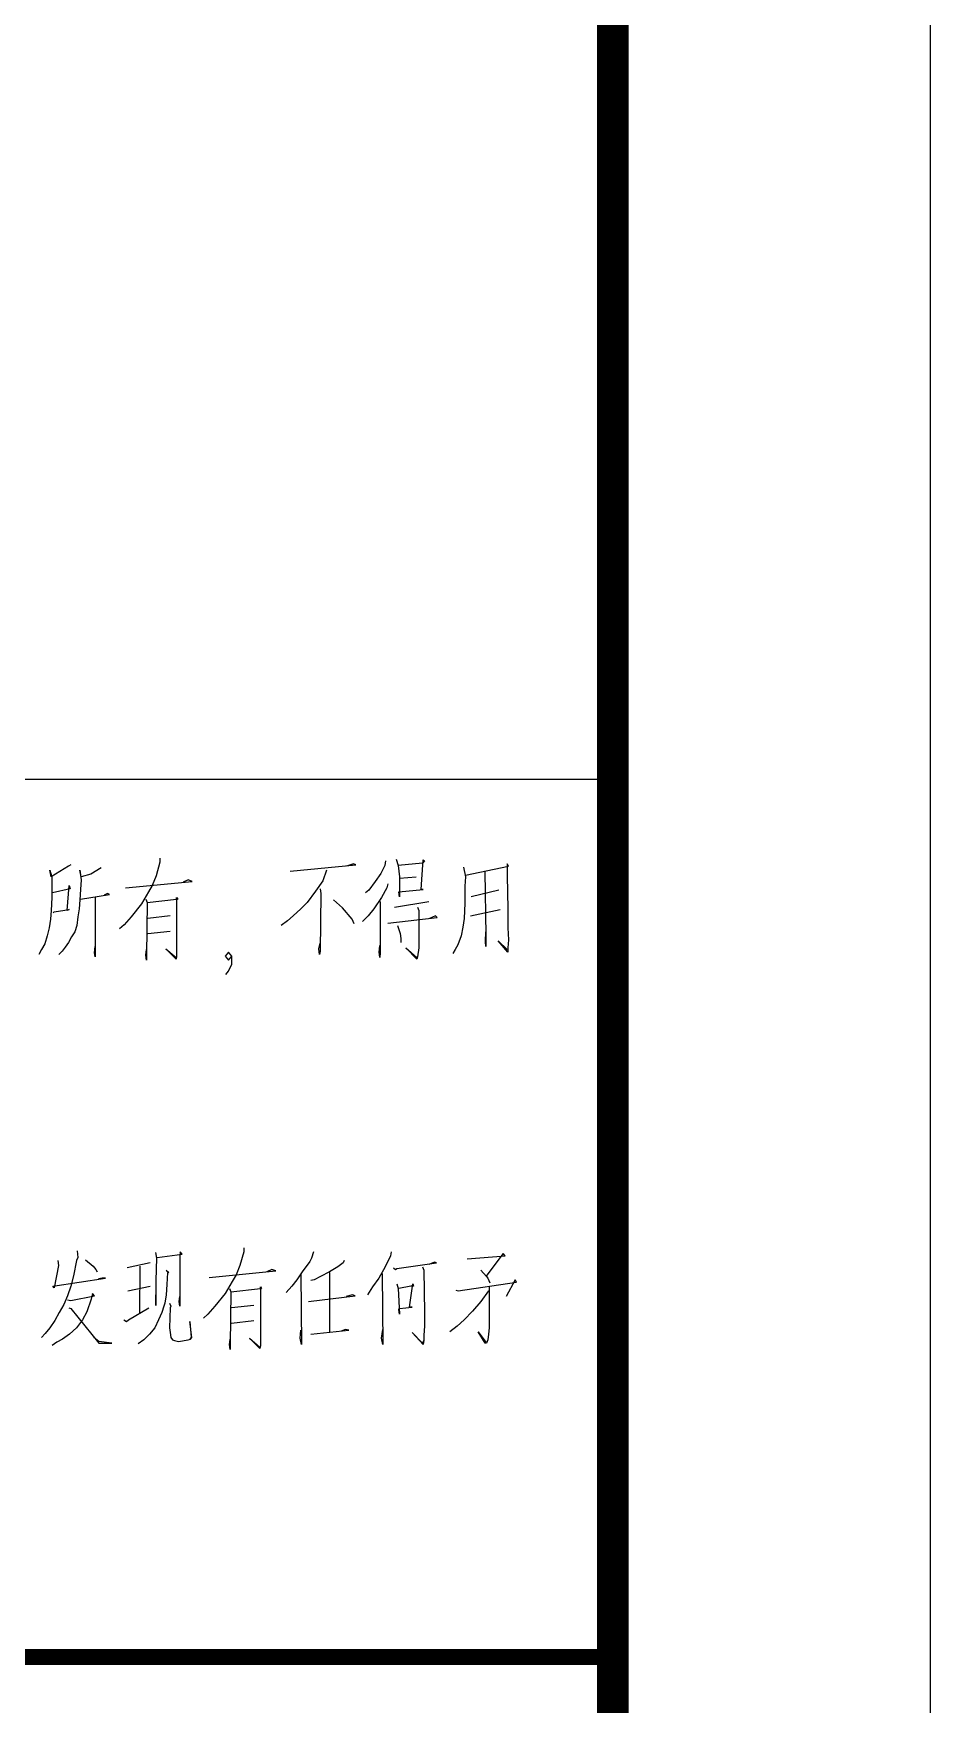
# Model space of a CAD drawing. Extents: x 2025205 to 2402328, y -557483 to 329036.
# Drawn here: x 2284892 to 2289127, y 88329 to 96217 of the extents above; entities that cross this region are included whole.
import ezdxf

# ---------------------------------------------------------------- set-up
doc = ezdxf.new("R2010")
doc.units = 0
doc.header["$LTSCALE"] = 1500
doc.header["$MEASUREMENT"] = 0
doc.layers.add('PUB_TITLE', color=4, linetype='Continuous')

msp = doc.modelspace()

# ---------------------------------------------------------------- linework, layer by layer
at = {"layer": 'PUB_TITLE'}
for p, q in [((2277127.3, 92696.4), (2287627.3, 92696.4)), ((2285069.1, 92292.8), (2285057, 92285.3)), ((2285489.4, 92304.1), (2285471.2, 92239.9)), ((2285489.4, 92323), (2285489.4, 92304.1)), ((2286103.2, 92262.6), (2286414.6, 92292.8)), ((2286402.5, 92296.6), (2286369.2, 92285.3)), ((2286414.6, 92292.8), (2286402.5, 92296.6)), ((2286553.7, 92311.7), (2286550.7, 92289)), ((2286605.1, 92319.3), (2286614.2, 92289)), ((2286729.1, 92300.4), (2286614.2, 92289)), ((2286723, 92175.6), (2286732.1, 92315.5)), ((2286738.1, 92311.7), (2286729.1, 92300.4)), ((2286732.1, 92315.5), (2286738.1, 92311.7)), ((2287128.2, 92296.6), (2287128.2, 92239.9)), ((2287134.2, 92285.3), (2287128.2, 92296.6)), ((2284969.3, 92266.4), (2284978.4, 92236.1)), ((2284975.4, 92236.1), (2284969.3, 92266.4)), ((2285057, 92285.3), (2284975.4, 92236.1)), ((2284978.4, 92236.1), (2284978.4, 92137.8)), ((2285111.4, 92266.4), (2285117.5, 92221)), ((2285117.5, 92236.1), (2285111.4, 92266.4)), ((2285117.5, 92221), (2285114.4, 92175.6)), ((2285162.8, 92247.5), (2285117.5, 92236.1)), ((2285211.2, 92277.7), (2285162.8, 92247.5)), ((2285326.1, 92183.2), (2285640.6, 92213.4)), ((2285471.2, 92239.9), (2285453.1, 92194.5)), ((2285622.4, 92221), (2285598.2, 92209.7)), ((2285640.6, 92213.4), (2285622.4, 92221)), ((2286257.4, 92217.2), (2286224.1, 92168.1)), ((2286275.5, 92266.4), (2286257.4, 92217.2)), ((2286505.3, 92213.4), (2286475.1, 92171.9)), ((2286532.5, 92251.2), (2286505.3, 92213.4)), ((2286550.7, 92289), (2286532.5, 92251.2)), ((2286614.2, 92289), (2286620.2, 92236.1)), ((2286620.2, 92228.6), (2286698.8, 92236.1)), ((2286620.2, 92236.1), (2286620.2, 92187)), ((2286922.6, 92281.5), (2286931.6, 92236.1)), ((2286931.6, 92236.1), (2286928.6, 92190.8)), ((2286931.6, 92243.7), (2287134.2, 92285.3)), ((2287022.3, 92258.8), (2287028.4, 91960.2)), ((2287128.2, 92239.9), (2287131.2, 92084.9)), ((2284978.4, 92137.8), (2284975.4, 92077.4)), ((2285066.1, 92179.4), (2284981.4, 92160.5)), ((2285050.9, 92077.4), (2285060, 92194.5)), ((2285060, 92194.5), (2285066.1, 92179.4)), ((2285114.4, 92175.6), (2285111.4, 92126.5)), ((2285114.4, 92130.3), (2285250.5, 92153)), ((2285184, 92137.8), (2285184, 91858.2)), ((2285241.4, 92156.7), (2285226.3, 92149.2)), ((2285250.5, 92153), (2285241.4, 92156.7)), ((2285434.9, 92164.3), (2285401.7, 92107.6)), ((2285453.1, 92194.5), (2285434.9, 92164.3)), ((2285568, 92137.8), (2285574, 92130.3)), ((2285568, 92130.3), (2285568, 92137.8)), ((2286224.1, 92168.1), (2286184.8, 92115.2)), ((2286245.3, 92179.4), (2286248.3, 92156.7)), ((2286248.3, 92156.7), (2286245.3, 91884.6)), ((2286475.1, 92171.9), (2286460, 92160.5)), ((2286535.5, 92137.8), (2286499.3, 92084.9)), ((2286559.7, 92183.2), (2286535.5, 92137.8)), ((2286565.8, 92202.1), (2286559.7, 92183.2)), ((2286617.2, 92164.3), (2286732.1, 92175.6)), ((2286620.2, 92141.6), (2286617.2, 92164.3)), ((2286620.2, 92187), (2286620.2, 92156.7)), ((2286620.2, 92156.7), (2286620.2, 92141.6)), ((2286732.1, 92175.6), (2286723, 92175.6)), ((2286928.6, 92190.8), (2286928.6, 92111.4)), ((2287088.9, 92171.9), (2286958.9, 92141.6)), ((2284975.4, 92077.4), (2284972.3, 92035.8)), ((2284984.4, 92066), (2284990.5, 92069.8)), ((2284990.5, 92069.8), (2285060, 92081.2)), ((2285060, 92081.2), (2285050.9, 92077.4)), ((2285108.4, 92084.9), (2285102.3, 92047.1)), ((2285111.4, 92126.5), (2285108.4, 92084.9)), ((2285401.7, 92107.6), (2285353.3, 92047.1)), ((2285422.9, 92130.3), (2285428.9, 92115.2)), ((2285428.9, 92115.2), (2285425.9, 91865.7)), ((2285428.9, 92115.2), (2285568, 92130.3)), ((2285574, 92130.3), (2285568, 92126.5)), ((2285568, 92126.5), (2285568, 91861.9)), ((2286154.6, 92084.9), (2286118.3, 92050.9)), ((2286184.8, 92115.2), (2286154.6, 92084.9)), ((2286351.1, 92088.7), (2286308.8, 92126.5)), ((2286396.5, 92035.8), (2286351.1, 92088.7)), ((2286499.3, 92084.9), (2286472, 92050.9)), ((2286529.5, 92119), (2286529.5, 91877.1)), ((2286596, 92092.5), (2286759.3, 92119)), ((2286704.9, 92092.5), (2286710.9, 92077.4)), ((2286710.9, 92077.4), (2286710.9, 91967.8)), ((2286928.6, 92111.4), (2286925.6, 92039.6)), ((2286955.8, 92050.9), (2287094.9, 92081.2)), ((2287131.2, 92084.9), (2287131.2, 92005.6)), ((2284966.3, 91994.2), (2284957.2, 91956.4)), ((2284972.3, 92035.8), (2284966.3, 91994.2)), ((2285096.3, 92005.6), (2285087.2, 91975.3)), ((2285102.3, 92047.1), (2285096.3, 92005.6)), ((2285320, 92009.3), (2285298.9, 91990.4)), ((2285353.3, 92047.1), (2285320, 92009.3)), ((2285537.7, 92050.9), (2285431.9, 92039.6)), ((2285431.9, 91967.8), (2285537.7, 91979.1)), ((2286091.1, 92028.2), (2286060.8, 92005.6)), ((2286118.3, 92050.9), (2286091.1, 92028.2)), ((2286405.5, 92013.1), (2286396.5, 92035.8)), ((2286472, 92050.9), (2286444.8, 92024.5)), ((2286565.8, 92016.9), (2286798.6, 92043.4)), ((2286611.1, 92005.6), (2286623.2, 91967.8)), ((2286789.5, 92050.9), (2286762.3, 92039.6)), ((2286798.6, 92043.4), (2286789.5, 92050.9)), ((2286919.5, 91998), (2286910.5, 91956.4)), ((2286925.6, 92039.6), (2286919.5, 91998)), ((2287131.2, 92005.6), (2287131.2, 91994.2)), ((2287131.2, 91994.2), (2287134.2, 91937.5)), ((2284945.1, 91918.6), (2284930, 91892.2)), ((2284957.2, 91956.4), (2284945.1, 91918.6)), ((2285041.9, 91903.5), (2285026.8, 91884.6)), ((2285057, 91926.2), (2285041.9, 91903.5)), ((2285072.1, 91952.7), (2285057, 91926.2)), ((2285087.2, 91975.3), (2285072.1, 91952.7)), ((2285181, 91877.1), (2285184, 91907.3)), ((2286239.2, 91896), (2286245.3, 91922.4)), ((2286523.4, 91880.8), (2286526.5, 91911.1)), ((2286623.2, 91967.8), (2286626.3, 91945.1)), ((2286626.3, 91945.1), (2286626.3, 91926.2)), ((2286650.4, 91899.7), (2286701.8, 91854.4)), ((2286701.8, 91846.8), (2286650.4, 91899.7)), ((2286710.9, 91899.7), (2286704.9, 91858.2)), ((2286710.9, 91967.8), (2286710.9, 91899.7)), ((2286895.4, 91914.9), (2286883.3, 91892.2)), ((2286910.5, 91956.4), (2286895.4, 91914.9)), ((2287025.4, 91930), (2287028.4, 91975.3)), ((2287028.4, 91907.3), (2287025.4, 91930)), ((2287028.4, 91960.2), (2287028.4, 91907.3)), ((2287085.8, 91933.8), (2287128.2, 91892.2)), ((2287131.2, 91880.8), (2287085.8, 91933.8)), ((2287134.2, 91937.5), (2287131.2, 91899.7)), ((2287131.2, 91899.7), (2287131.2, 91880.8)), ((2284930, 91892.2), (2284917.9, 91869.5)), ((2285026.8, 91884.6), (2285011.6, 91869.5)), ((2285184, 91858.2), (2285181, 91877.1)), ((2285422.9, 91865.7), (2285425.9, 91892.2)), ((2285425.9, 91843), (2285422.9, 91865.7)), ((2285425.9, 91865.7), (2285425.9, 91843)), ((2285516.6, 91896), (2285565, 91854.4)), ((2285565, 91846.8), (2285516.6, 91896)), ((2285568, 91861.9), (2285565, 91846.8)), ((2285812.9, 91880.8), (2285797.8, 91861.9)), ((2285797.8, 91861.9), (2285812.9, 91843)), ((2285828, 91861.9), (2285812.9, 91880.8)), ((2285812.9, 91843), (2285828, 91861.9)), ((2285812.9, 91790.1), (2285828, 91824.1)), ((2285828, 91824.1), (2285828, 91861.9)), ((2286242.3, 91869.5), (2286239.2, 91896)), ((2286245.3, 91884.6), (2286242.3, 91869.5)), ((2286526.5, 91854.4), (2286523.4, 91880.8)), ((2286529.5, 91877.1), (2286526.5, 91854.4)), ((2286704.9, 91858.2), (2286701.8, 91846.8)), ((2286883.3, 91892.2), (2286871.2, 91873.3)), ((2285800.8, 91775), (2285812.9, 91790.1)), ((2285884.8, 90484.8), (2285884.8, 90465.9)), ((2285010.9, 90401.7), (2284989.8, 90295.8)), ((2285007.9, 90424.3), (2285010.9, 90401.7)), ((2285095.6, 90424.3), (2285080.5, 90352.5)), ((2285101.6, 90439.4), (2285095.6, 90424.3)), ((2285098.6, 90469.7), (2285101.6, 90439.4)), ((2285137.9, 90428.1), (2285174.2, 90397.9)), ((2285443.3, 90413), (2285334.5, 90390.3)), ((2285467.5, 90462.1), (2285473.5, 90435.7)), ((2285473.5, 90435.7), (2285470.5, 90329.8)), ((2285476.6, 90439.4), (2285594.5, 90454.6)), ((2285585.4, 90465.9), (2285582.4, 90447)), ((2285582.4, 90447), (2285582.4, 90258)), ((2285594.5, 90454.6), (2285585.4, 90465.9)), ((2285866.6, 90401.7), (2285848.5, 90356.3)), ((2285884.8, 90465.9), (2285866.6, 90401.7)), ((2286196.2, 90420.5), (2286159.9, 90371.4)), ((2286205.3, 90435.7), (2286196.2, 90420.5)), ((2286214.3, 90465.9), (2286205.3, 90435.7)), ((2286353.4, 90413), (2286329.2, 90394.1)), ((2286359.5, 90424.3), (2286353.4, 90413)), ((2286577.2, 90447), (2286553, 90394.1)), ((2286580.2, 90465.9), (2286577.2, 90447)), ((2286607.4, 90386.5), (2286794.9, 90413)), ((2286785.8, 90416.8), (2286758.6, 90405.4)), ((2286794.9, 90413), (2286785.8, 90416.8)), ((2286940, 90431.9), (2287118.4, 90447)), ((2287109.3, 90458.3), (2287027.7, 90348.7)), ((2287118.4, 90447), (2287109.3, 90458.3)), ((2284983.7, 90303.4), (2285231.7, 90341.2)), ((2285080.5, 90352.5), (2285068.4, 90303.4)), ((2285174.2, 90397.9), (2285186.3, 90382.8)), ((2285186.3, 90382.8), (2285192.3, 90371.4)), ((2285216.5, 90341.2), (2285198.4, 90337.4)), ((2285231.7, 90341.2), (2285216.5, 90341.2)), ((2285394.9, 90397.9), (2285391.9, 90174.9)), ((2285470.5, 90329.8), (2285470.5, 90212.7)), ((2285518.9, 90379), (2285531, 90367.6)), ((2285524.9, 90367.6), (2285521.9, 90310.9)), ((2285531, 90367.6), (2285524.9, 90367.6)), ((2285721.5, 90345), (2286035.9, 90375.2)), ((2285830.3, 90326.1), (2285797.1, 90269.4)), ((2285848.5, 90356.3), (2285830.3, 90326.1)), ((2286017.8, 90382.8), (2285993.6, 90371.4)), ((2286035.9, 90375.2), (2286017.8, 90382.8)), ((2286135.7, 90333.6), (2286111.5, 90303.4)), ((2286159.9, 90371.4), (2286135.7, 90333.6)), ((2286153.9, 90360.1), (2286156.9, 90027.5)), ((2286217.4, 90333.6), (2286202.2, 90329.8)), ((2286247.6, 90348.7), (2286217.4, 90333.6)), ((2286289.9, 90371.4), (2286247.6, 90348.7)), ((2286329.2, 90394.1), (2286289.9, 90371.4)), ((2286289.9, 90367.6), (2286289.9, 90088)), ((2286522.7, 90341.2), (2286492.5, 90299.6)), ((2286553, 90394.1), (2286522.7, 90341.2)), ((2286537.9, 90363.9), (2286540.9, 90027.5)), ((2286592.3, 90390.3), (2286601.4, 90382.8)), ((2286601.4, 90382.8), (2286607.4, 90386.5)), ((2286728.3, 90394.1), (2286734.4, 90379)), ((2286734.4, 90379), (2286737.4, 90178.7)), ((2286897.7, 90280.7), (2287172.8, 90322.3)), ((2287003.5, 90379), (2287030.7, 90348.7)), ((2287030.7, 90348.7), (2287036.8, 90341.2)), ((2287036.8, 90341.2), (2287045.8, 90318.5)), ((2287166.8, 90333.6), (2287124.4, 90254.2)), ((2287172.8, 90322.3), (2287166.8, 90333.6)), ((2284989.8, 90295.8), (2284983.7, 90303.4)), ((2285053.3, 90258), (2285035.1, 90216.5)), ((2285068.4, 90303.4), (2285053.3, 90258)), ((2285068.4, 90235.4), (2285180.3, 90258)), ((2285165.1, 90242.9), (2285144, 90182.4)), ((2285171.2, 90269.4), (2285165.1, 90242.9)), ((2285180.3, 90258), (2285171.2, 90269.4)), ((2285337.5, 90280.7), (2285443.3, 90303.4)), ((2285470.5, 90231.6), (2285470.5, 90261.8)), ((2285518.9, 90261.8), (2285512.9, 90224)), ((2285521.9, 90310.9), (2285518.9, 90261.8)), ((2285579.4, 90231.6), (2285582.4, 90254.2)), ((2285582.4, 90258), (2285582.4, 90208.9)), ((2285797.1, 90269.4), (2285748.7, 90208.9)), ((2285818.2, 90292), (2285824.3, 90276.9)), ((2285824.3, 90276.9), (2285821.3, 90027.5)), ((2285824.3, 90276.9), (2285963.4, 90292)), ((2285963.4, 90299.6), (2285969.4, 90292)), ((2285963.4, 90292), (2285963.4, 90299.6)), ((2285969.4, 90292), (2285963.4, 90288.3)), ((2285963.4, 90288.3), (2285963.4, 90023.7)), ((2286111.5, 90303.4), (2286084.3, 90273.1)), ((2286190.1, 90231.6), (2286410.9, 90258)), ((2286398.8, 90261.8), (2286368.5, 90254.2)), ((2286410.9, 90258), (2286398.8, 90261.8)), ((2286492.5, 90299.6), (2286468.3, 90261.8)), ((2286607.4, 90314.7), (2286613.5, 90292)), ((2286613.5, 90292), (2286619.5, 90171.1)), ((2286673.9, 90303.4), (2286616.5, 90292)), ((2286667.9, 90205.1), (2286683, 90314.7)), ((2286686, 90303.4), (2286673.9, 90303.4)), ((2286683, 90314.7), (2286686, 90303.4)), ((2286885.6, 90284.5), (2286897.7, 90280.7)), ((2287039.8, 90280.7), (2287003.5, 90231.6)), ((2287042.8, 90303.4), (2287042.8, 90106.8)), ((2285014, 90178.7), (2284992.8, 90140.9)), ((2285035.1, 90216.5), (2285014, 90178.7)), ((2285053.3, 90239.1), (2285068.4, 90235.4)), ((2285059.3, 90201.3), (2285068.4, 90197.6)), ((2285068.4, 90197.6), (2285201.4, 90035)), ((2285144, 90182.4), (2285122.8, 90144.6)), ((2285340.5, 90144.6), (2285437.3, 90201.3)), ((2285470.5, 90212.7), (2285470.5, 90231.6)), ((2285497.7, 90178.7), (2285482.6, 90144.6)), ((2285506.8, 90208.9), (2285497.7, 90178.7)), ((2285512.9, 90224), (2285506.8, 90208.9)), ((2285534, 90224), (2285540.1, 90208.9)), ((2285537, 90201.3), (2285534, 90106.8)), ((2285540.1, 90208.9), (2285537, 90201.3)), ((2285582.4, 90208.9), (2285579.4, 90231.6)), ((2285715.4, 90171.1), (2285694.3, 90152.2)), ((2285748.7, 90208.9), (2285715.4, 90171.1)), ((2285933.1, 90212.7), (2285827.3, 90201.3)), ((2286616.5, 90193.8), (2286619.5, 90197.6)), ((2286619.5, 90171.1), (2286616.5, 90193.8)), ((2286619.5, 90197.6), (2286680, 90205.1)), ((2286680, 90205.1), (2286667.9, 90205.1)), ((2286737.4, 90178.7), (2286737.4, 90114.4)), ((2286964.2, 90186.2), (2286924.9, 90144.6)), ((2287003.5, 90231.6), (2286964.2, 90186.2)), ((2284968.6, 90106.8), (2284947.4, 90080.4)), ((2284992.8, 90140.9), (2284968.6, 90106.8)), ((2285095.6, 90106.8), (2285062.3, 90076.6)), ((2285122.8, 90144.6), (2285095.6, 90106.8)), ((2285319.3, 90144.6), (2285331.4, 90137.1)), ((2285331.4, 90137.1), (2285340.5, 90144.6)), ((2285464.5, 90106.8), (2285440.3, 90076.6)), ((2285482.6, 90144.6), (2285464.5, 90106.8)), ((2285534, 90106.8), (2285537, 90084.2)), ((2285537, 90084.2), (2285540.1, 90061.5)), ((2285630.8, 90137.1), (2285636.8, 90061.5)), ((2285639.8, 90061.5), (2285630.8, 90137.1)), ((2285827.3, 90129.5), (2285933.1, 90140.9)), ((2286150.8, 90057.7), (2286153.9, 90095.5)), ((2286202.2, 90076.6), (2286380.6, 90095.5)), ((2286365.5, 90099.3), (2286344.3, 90091.7)), ((2286380.6, 90095.5), (2286365.5, 90099.3)), ((2286534.8, 90057.7), (2286540.9, 90099.3)), ((2286680, 90084.2), (2286728.3, 90035)), ((2286731.4, 90027.5), (2286680, 90084.2)), ((2286737.4, 90114.4), (2286734.4, 90072.8)), ((2286891.6, 90114.4), (2286858.4, 90088)), ((2286924.9, 90144.6), (2286891.6, 90114.4)), ((2286991.4, 90088), (2287027.7, 90038.8)), ((2287024.7, 90035), (2286991.4, 90088)), ((2287042.8, 90106.8), (2287039.8, 90076.6)), ((2284947.4, 90080.4), (2284929.3, 90061.5)), ((2285001.9, 90038.8), (2284980.7, 90023.7)), ((2285029.1, 90053.9), (2285001.9, 90038.8)), ((2285062.3, 90076.6), (2285029.1, 90053.9)), ((2285201.4, 90042.6), (2285177.2, 90061.5)), ((2285261.9, 90035), (2285201.4, 90042.6)), ((2285201.4, 90035), (2285261.9, 90035)), ((2285413.1, 90050.2), (2285385.9, 90031.3)), ((2285440.3, 90076.6), (2285413.1, 90050.2)), ((2285540.1, 90061.5), (2285549.1, 90050.2)), ((2285549.1, 90050.2), (2285558.2, 90046.4)), ((2285558.2, 90046.4), (2285576.3, 90042.6)), ((2285576.3, 90042.6), (2285621.7, 90050.2)), ((2285621.7, 90050.2), (2285633.8, 90053.9)), ((2285636.8, 90061.5), (2285630.8, 90053.9)), ((2285633.8, 90053.9), (2285639.8, 90061.5)), ((2285818.2, 90027.5), (2285821.3, 90053.9)), ((2285821.3, 90004.8), (2285818.2, 90027.5)), ((2285821.3, 90027.5), (2285821.3, 90004.8)), ((2285912, 90057.7), (2285960.3, 90016.1)), ((2285960.3, 90008.6), (2285912, 90057.7)), ((2285963.4, 90023.7), (2285960.3, 90008.6)), ((2286156.9, 90027.5), (2286150.8, 90057.7)), ((2286540.9, 90027.5), (2286534.8, 90057.7)), ((2286728.3, 90035), (2286734.4, 90046.4)), ((2286734.4, 90046.4), (2286731.4, 90027.5)), ((2286734.4, 90072.8), (2286734.4, 90046.4)), ((2287030.7, 90035), (2287024.7, 90035)), ((2287036.8, 90050.2), (2287030.7, 90035)), ((2287039.8, 90076.6), (2287036.8, 90050.2))]:
    msp.add_line(p, q, dxfattribs=at)
at = {"layer": 'PUB_TITLE', "linetype": 'ByBlock'}
msp.add_lwpolyline([(2177677.3, 57653.5), (2289127.3, 57653.5), (2289127.3, 120653.5), (2177677.3, 120653.5)], close=True, dxfattribs=at)
at = {"layer": 'PUB_TITLE', "linetype": 'ByBlock', "const_width": 150}
msp.add_lwpolyline([(2181427.3, 59153.5), (2287627.3, 59153.5), (2287627.3, 119153.5), (2181427.3, 119153.5)], close=True, dxfattribs=at)
at = {"layer": 'PUB_TITLE', "const_width": 75}
msp.add_lwpolyline([(2287627.3, 88553.5), (2287627.3, 103879.8), (2277127.3, 103879.8), (2277127.3, 88553.5)], close=True, dxfattribs=at)

doc.saveas('drawing.dxf')
